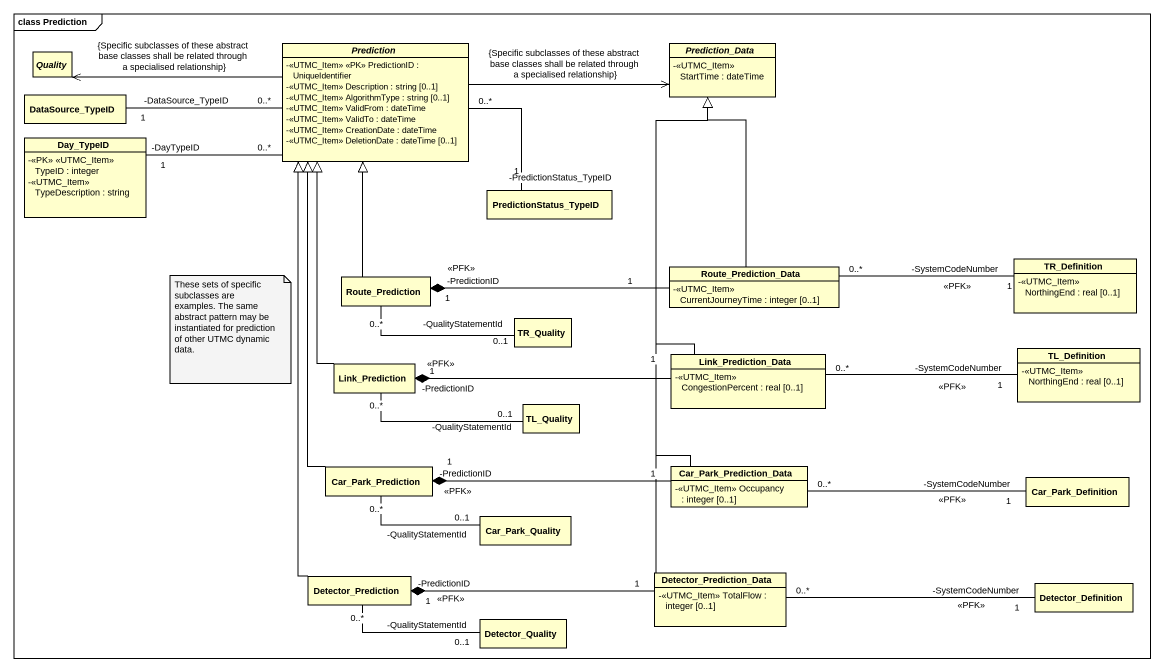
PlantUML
@startuml
mainframe class Prediction
hide circle
hide empty members
skinparam classAttributeIconSize 0
abstract class Prediction {
  -<<UTMC_Item>> <<PK>> PredictionID : UniqueIdentifier
  -<<UTMC_Item>> Description : string [0..1]
  -<<UTMC_Item>> AlgorithmType : string [0..1]
  -<<UTMC_Item>> ValidFrom : dateTime
  -<<UTMC_Item>> ValidTo : dateTime
  -<<UTMC_Item>> CreationDate : dateTime
  -<<UTMC_Item>> DeletionDate : dateTime [0..1]
}
abstract class Prediction_Data {
  -<<UTMC_Item>> StartTime : dateTime
}
abstract class Quality
class DataSource_TypeID
class Day_TypeID {
  -<<PK>> <<UTMC_Item>> TypeID : integer
  -<<UTMC_Item>> TypeDescription : string
}
class PredictionStatus_TypeID
class Route_Prediction
class Route_Prediction_Data {
  -<<UTMC_Item>> CurrentJourneyTime : integer [0..1]
}
class TR_Definition {
  -<<UTMC_Item>> NorthingEnd : real [0..1]
}
class TR_Quality
class Link_Prediction_Data {
  -<<UTMC_Item>> CongestionPercent : real [0..1]
}
class TL_Definition {
  -<<UTMC_Item>> NorthingEnd : real [0..1]
}
class Link_Prediction
class TL_Quality
class Car_Park_Prediction
class Car_Park_Prediction_Data {
  -<<UTMC_Item>> Occupancy : integer [0..1]
}
class Car_Park_Definition
class Car_Park_Quality
class Detector_Prediction
class Detector_Prediction_Data {
  -<<UTMC_Item>> TotalFlow : integer [0..1]
}
class Detector_Definition
class Detector_Quality
Prediction -right-> Prediction_Data : {Specific subclasses of these abstract base classes shall be related through a specialised relationship}
Prediction -left-> Quality : {Specific subclasses of these abstract base classes shall be related through a specialised relationship}
Prediction "0..*" -right- "-PredictionStatus_TypeID\n1" PredictionStatus_TypeID
DataSource_TypeID "-DataSource_TypeID\n1" -right- "0..*" Prediction
Day_TypeID "-DayTypeID\n1" -right- "0..*" Prediction
Route_Prediction -up-|> Prediction
Route_Prediction "0..*" -right- "-QualityStatementId\n0..1" TR_Quality
Route_Prediction_Data -up-|> Prediction_Data
Route_Prediction_Data "1" -left-* "-PredictionID\n1\n<<PFK>>" Route_Prediction
TR_Definition "-SystemCodeNumber\n1\n<<PFK>>" -left- "0..*" Route_Prediction_Data
Link_Prediction_Data -up-|> Prediction_Data
TL_Definition "-SystemCodeNumber\n1\n<<PFK>>" -left- "0..*" Link_Prediction_Data
Link_Prediction -up-|> Prediction
Link_Prediction "-PredictionID\n1\n<<PFK>>" *-right- "1" Link_Prediction_Data
Link_Prediction "0..*" -right- "-QualityStatementId\n0..1" TL_Quality
Car_Park_Prediction -up-|> Prediction
Car_Park_Prediction "-PredictionID\n1\n<<PFK>>" *-right- "1" Car_Park_Prediction_Data
Car_Park_Prediction "0..*" -right- "-QualityStatementId\n0..1" Car_Park_Quality
Car_Park_Prediction_Data -up-|> Prediction_Data
Car_Park_Definition "-SystemCodeNumber\n1\n<<PFK>>" -left- "0..*" Car_Park_Prediction_Data
Detector_Prediction -up-|> Prediction
Detector_Prediction "-PredictionID\n1\n<<PFK>>" *-right- "1" Detector_Prediction_Data
Detector_Prediction "0..*" -right- "-QualityStatementId\n0..1" Detector_Quality
Detector_Prediction_Data -up-|> Prediction_Data
Detector_Definition "-SystemCodeNumber\n1\n<<PFK>>" -left- "0..*" Detector_Prediction_Data
note as N1
  These sets of specific subclasses are examples. The same abstract pattern may be instantiated for prediction of other UTMC dynamic data.
end note
@enduml
